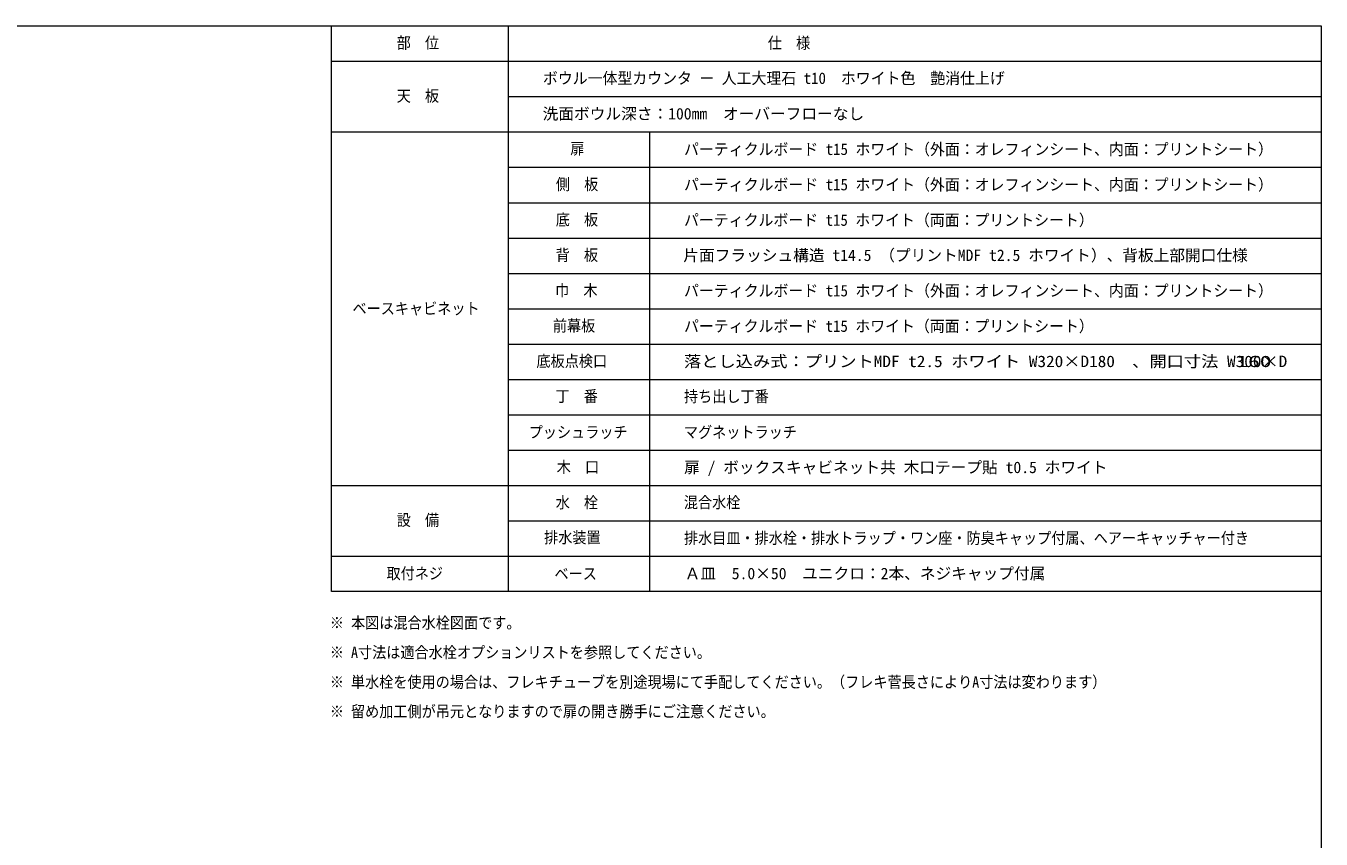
# Model space of a CAD drawing. Units: millimetres, scale not verified. Extents: x -3031 to 3031, y -1522 to 1522.
# Drawn here: x -726 to 1106, y 235 to 1385 of the extents above; entities that cross this region are included whole.
import ezdxf
from ezdxf.enums import TextEntityAlignment as Align

# ---------------------------------------------------------------- set-up
doc = ezdxf.new("R2010")
doc.units = ezdxf.units.MM
doc.header["$LTSCALE"] = 10
doc.layers.add('0-0_1図面枠', color=7, linetype='Continuous', lineweight=9)
doc.styles.add('ＭＳ ゴシック', font='')
doc.styles.get('ＭＳ ゴシック').set_extended_font_data('MS Gothic')

# ---------------------------------------------------------------- blocks, each defined once
blk = doc.blocks.new('グループ-2')
at = {"layer": '0-0_1図面枠'}
blk.add_lwpolyline([(-20000, 13850), (20000, 13850), (20000, -13850), (-20000, -13850)], close=True, dxfattribs=at)
blk = doc.blocks.new('図面枠')
at = {"layer": '0-0_1図面枠'}
blk.add_blockref('グループ-2', (0, 0), dxfattribs=at)
blk = doc.blocks.new('グループ-4')
at = {"layer": '0-0_1図面枠'}
for p, q in [((8500, 13850), (8500, 5850)), ((6000, 13350), (20000, 13350)), ((8500, 12850), (20000, 12850)), ((6000, 12350), (20000, 12350)), ((10500, 12350), (10500, 5850)), ((8500, 11850), (20000, 11850)), ((8500, 11350), (20000, 11350)), ((8500, 10850), (20000, 10850)), ((8500, 10350), (20000, 10350)), ((8500, 9850), (20000, 9850)), ((8500, 9350), (20000, 9350)), ((8500, 8850), (20000, 8850)), ((8500, 8350), (20000, 8350)), ((8500, 7850), (20000, 7850)), ((6000, 7350), (20000, 7350)), ((8500, 6850), (20000, 6850)), ((6000, 6350), (20000, 6350))]:
    blk.add_line(p, q, dxfattribs=at)
blk.add_lwpolyline([(6000, 13850), (20000, 13850), (20000, 5850), (6000, 5850)], close=True, dxfattribs=at)

msp = doc.modelspace()

# ---------------------------------------------------------------- block references
at = {"layer": '0-0_1図面枠', "xscale": 0.1, "yscale": 0.1}
for name in ['図面枠', 'グループ-4']:
    msp.add_blockref(name, (-893.75, 0), dxfattribs=at)

# ---------------------------------------------------------------- texts
at = {"layer": '0-0_1図面枠', "style": 'ＭＳ ゴシック'}
for s, height, width, p in [('部\u3000位', 16.28, 0.9, (-201.47, 1348.03)), ('仕\u3000様', 16.28, 0.9, (323.54, 1347.89)), ('ボウル一体型カウンタ ー 人工大理石 t10\u3000ホワイト色\u3000艶消仕上げ', 16.27, 0.95, (5.39, 1298.03)), ('天\u3000板', 16.28, 0.9, (-201.46, 1273.03)), ('扉', 16.28, 0.9, (44.06, 1198.57)), ('パーティクルボード t15 ホワイト（外面：オレフィンシート、内面：プリントシート）', 16.28, 0.95, (205, 1197.55)), ('側\u3000板', 16.28, 0.9, (23.73, 1148.03)), ('パーティクルボード t15 ホワイト（外面：オレフィンシート、内面：プリントシート）', 16.28, 0.95, (205, 1147.55)), ('底\u3000板', 16.28, 0.9, (23.54, 1098.03)), ('パーティクルボード t15 ホワイト（両面：プリントシート）', 16.27, 0.95, (205, 1097.41)), ('背\u3000板', 16.28, 0.9, (23.45, 1048.03)), ('巾\u3000木', 16.28, 0.9, (22.58, 997.99)), ('パーティクルボード t15 ホワイト（外面：オレフィンシート、内面：プリントシート）', 16.28, 0.95, (205, 997.55)), ('ベースキャビネット', 16.28, 0.9, (-263.99, 972.36)), ('前幕板', 16.28, 0.9, (19.46, 948.03)), ('パーティクルボード t15 ホワイト（両面：プリントシート）', 16.27, 0.95, (205, 947.41)), ('底板点検口', 16.28, 0.9, (-3.74, 898.03)), ('落とし込み式：プリントMDF t2.5 ホワイト W320×D180  、開口寸法 W300×D', 16.27, 1.1, (204.9, 897.55)), ('160', 16.27, 1.5, (986.35, 897.55)), ('丁\u3000番', 16.28, 0.9, (23.29, 848.27)), ('持ち出し丁番', 16.28, 0.9, (205, 848.08)), ('プッシュラッチ', 16.28, 0.9, (-14.74, 797.41)), ('マグネットラッチ', 16.28, 0.9, (204.81, 797.45)), ('木\u3000口', 16.28, 0.9, (24.88, 748.08)), ('水\u3000栓', 16.28, 0.9, (23.49, 697.94)), ('混合水栓', 16.28, 0.9, (204.81, 698.13)), ('設\u3000備', 16.28, 0.9, (-201.46, 673.08)), ('排水装置', 16.28, 0.9, (7.11, 648.57)), ('排水目皿・排水栓・排水トラップ・ワン座・防臭キャップ付属、ヘアーキャッチャー付き', 16.28, 0.9, (204.9, 647.65)), ('取付ネジ', 16.28, 0.9, (-215.87, 597.65)), ('ベース', 16.28, 0.9, (21.77, 597.26)), ('※ 本図は混合水栓図面です。', 16.28, 0.9, (-296.05, 527.82)), ('※ A寸法は適合水栓オプションリストを参照してください。', 16.27, 0.9, (-296.05, 486.04)), ('※ 単水栓を使用の場合は、フレキチューブを別途現場にて手配してください。（フレキ菅長さによりA寸法は変わります）', 16.27, 0.9, (-296.05, 444.05)), ('※ 留め加工側が吊元となりますので扉の開き勝手にご注意ください。', 16.28, 0.9, (-296.05, 402.47))]:
    msp.add_text(s, height=height, dxfattribs=dict(at, width=width)).set_placement(p, align=Align.BOTTOM_LEFT)
for s, p in [('洗面ボウル深さ：100mm\u3000オーバーフローなし', (5, 1247.8)), ('片面フラッシュ構造 t14.5 （プリントMDF t2.5 ホワイト）、背板上部開口仕様', (204.03, 1047.6)), ('扉 / ボックスキャビネット共 木口テープ貼 t0.5 ホワイト', (205.1, 747.65)), ('Ａ皿\u30005.0×50\u3000ユニクロ：2本、ネジキャップ付属', (205.96, 597.55))]:
    msp.add_text(s, height=16.27, dxfattribs=at).set_placement(p, align=Align.BOTTOM_LEFT)

doc.saveas('drawing.dxf')
